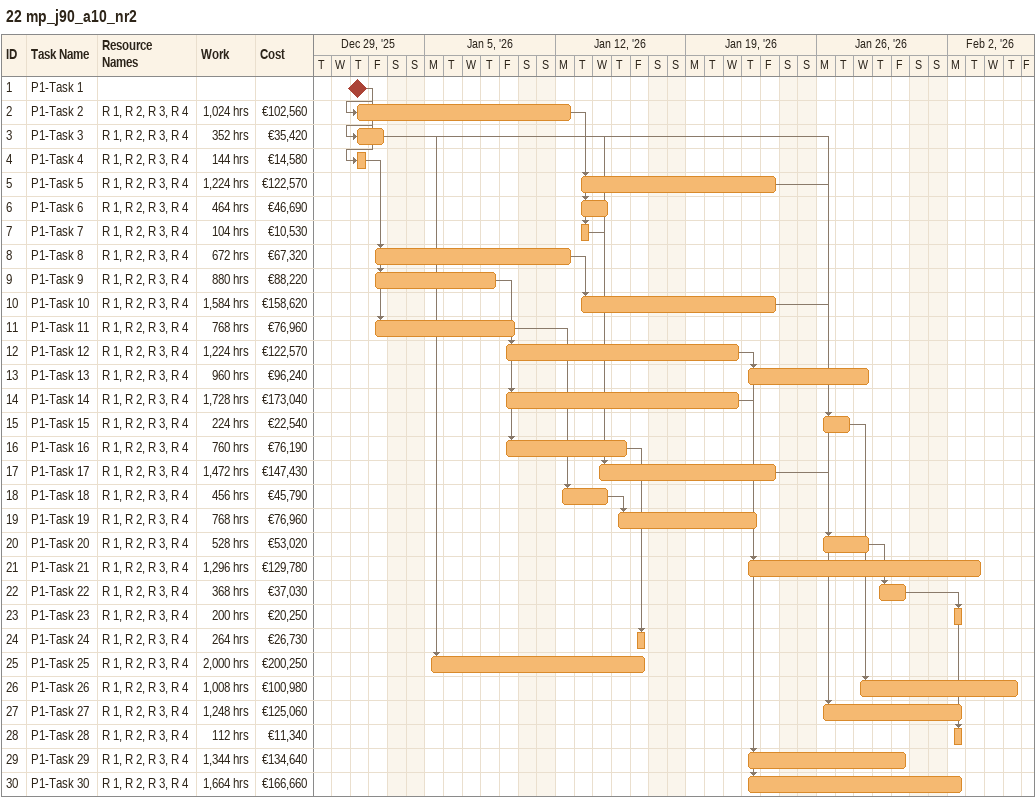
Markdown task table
22 mp_j90_a10_nr2

| ID | Task | Start | Finish | Predecessors | Resources | Work (h) | Cost (€) |
|---|---|---|---|---|---|---|---|
| 1 | P1-Task 1 (milestone) | 2026-01-01 | 2026-01-01 |  |  |  |  |
| 2 | P1-Task 2 | 2026-01-01 | 2026-01-12 | 1 | R 1, R 2, R 3, R 4 | 1024 | 102560 |
| 3 | P1-Task 3 | 2026-01-01 | 2026-01-02 | 1 | R 1, R 2, R 3, R 4 | 352 | 35420 |
| 4 | P1-Task 4 | 2026-01-01 | 2026-01-01 | 1 | R 1, R 2, R 3, R 4 | 144 | 14580 |
| 5 | P1-Task 5 | 2026-01-13 | 2026-01-23 | 2 | R 1, R 2, R 3, R 4 | 1224 | 122570 |
| 6 | P1-Task 6 | 2026-01-13 | 2026-01-14 | 2 | R 1, R 2, R 3, R 4 | 464 | 46690 |
| 7 | P1-Task 7 | 2026-01-13 | 2026-01-13 | 2 | R 1, R 2, R 3, R 4 | 104 | 10530 |
| 8 | P1-Task 8 | 2026-01-02 | 2026-01-12 | 4 | R 1, R 2, R 3, R 4 | 672 | 67320 |
| 9 | P1-Task 9 | 2026-01-02 | 2026-01-08 | 4 | R 1, R 2, R 3, R 4 | 880 | 88220 |
| 10 | P1-Task 10 | 2026-01-13 | 2026-01-23 | 8 | R 1, R 2, R 3, R 4 | 1584 | 158620 |
| 11 | P1-Task 11 | 2026-01-02 | 2026-01-09 | 4 | R 1, R 2, R 3, R 4 | 768 | 76960 |
| 12 | P1-Task 12 | 2026-01-09 | 2026-01-21 | 9 | R 1, R 2, R 3, R 4 | 1224 | 122570 |
| 13 | P1-Task 13 | 2026-01-22 | 2026-01-28 | 12 | R 1, R 2, R 3, R 4 | 960 | 96240 |
| 14 | P1-Task 14 | 2026-01-09 | 2026-01-21 | 9 | R 1, R 2, R 3, R 4 | 1728 | 173040 |
| 15 | P1-Task 15 | 2026-01-26 | 2026-01-27 | 10, 3 | R 1, R 2, R 3, R 4 | 224 | 22540 |
| 16 | P1-Task 16 | 2026-01-09 | 2026-01-15 | 9 | R 1, R 2, R 3, R 4 | 760 | 76190 |
| 17 | P1-Task 17 | 2026-01-14 | 2026-01-23 | 7, 3 | R 1, R 2, R 3, R 4 | 1472 | 147430 |
| 18 | P1-Task 18 | 2026-01-12 | 2026-01-14 | 11 | R 1, R 2, R 3, R 4 | 456 | 45790 |
| 19 | P1-Task 19 | 2026-01-15 | 2026-01-22 | 18 | R 1, R 2, R 3, R 4 | 768 | 76960 |
| 20 | P1-Task 20 | 2026-01-26 | 2026-01-28 | 17 | R 1, R 2, R 3, R 4 | 528 | 53020 |
| 21 | P1-Task 21 | 2026-01-22 | 2026-02-03 | 14 | R 1, R 2, R 3, R 4 | 1296 | 129780 |
| 22 | P1-Task 22 | 2026-01-29 | 2026-01-30 | 20 | R 1, R 2, R 3, R 4 | 368 | 37030 |
| 23 | P1-Task 23 | 2026-02-02 | 2026-02-02 | 22 | R 1, R 2, R 3, R 4 | 200 | 20250 |
| 24 | P1-Task 24 | 2026-01-16 | 2026-01-16 | 16 | R 1, R 2, R 3, R 4 | 264 | 26730 |
| 25 | P1-Task 25 | 2026-01-05 | 2026-01-16 | 3 | R 1, R 2, R 3, R 4 | 2000 | 200250 |
| 26 | P1-Task 26 | 2026-01-28 | 2026-02-05 | 15 | R 1, R 2, R 3, R 4 | 1008 | 100980 |
| 27 | P1-Task 27 | 2026-01-26 | 2026-02-02 | 5 | R 1, R 2, R 3, R 4 | 1248 | 125060 |
| 28 | P1-Task 28 | 2026-02-02 | 2026-02-02 | 22 | R 1, R 2, R 3, R 4 | 112 | 11340 |
| 29 | P1-Task 29 | 2026-01-22 | 2026-01-30 | 12 | R 1, R 2, R 3, R 4 | 1344 | 134640 |
| 30 | P1-Task 30 | 2026-01-22 | 2026-02-02 | 12 | R 1, R 2, R 3, R 4 | 1664 | 166660 |
